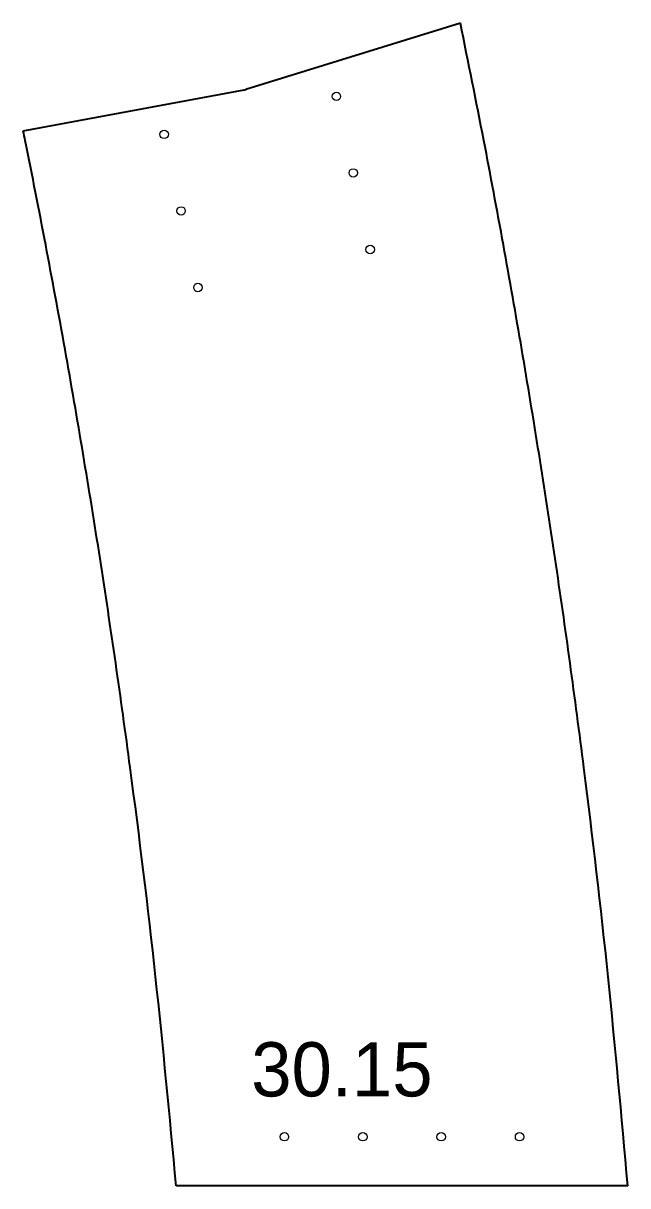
# Model space of a CAD drawing. Header units: inches. Extents: x -1683 to 11264, y -1696 to 4470.
# Drawn here: x 9832.3 to 9878.6, y -51.5 to 37.5 of the extents above; entities that cross this region are included whole.
import ezdxf

# ---------------------------------------------------------------- set-up
doc = ezdxf.new("R2010")
doc.units = ezdxf.units.IN
doc.header["$MEASUREMENT"] = 0
doc.layers.add('Annotation', color=7, linetype='Continuous', lineweight=9)
doc.layers.add('Drilling', color=3, linetype='Continuous', lineweight=13)
doc.styles.add('Tw Cen MT', font='')
doc.styles.get('Tw Cen MT').set_extended_font_data('Tw Cen MT')

msp = doc.modelspace()

# ---------------------------------------------------------------- linework, layer by layer
for p, q in [((9865.761, 37.477), (9849.326, 32.402)), ((9832.301, 29.239), (9849.213, 32.375)), ((9878.573, -51.493), (9844.008, -51.493))]:
    msp.add_line(p, q)
msp.add_arc((9849.031, 33.358), 1, 280.50422, 287.15873)
for points, knots in [([(9878.573, -51.493), (9878.095, -46.157), (9877.139, -35.474), (9875.267, -19.472), (9873.072, -3.467), (9870.514, 12.536), (9868.046, 26.187), (9866.371, 34.489), (9865.761, 37.477)], [0, 0, 0, 0, 16.070701, 32.17751, 48.328113, 64.530384, 80.792419, 89.940258, 89.940258, 89.940258, 89.940258]), ([(9844.008, -51.493), (9843.507, -46.157), (9842.504, -35.472), (9840.541, -19.469), (9838.238, -3.465), (9835.557, 12.539), (9833.481, 23.43), (9832.35, 28.995), (9832.301, 29.239)], [0, 0, 0, 0, 16.077701, 32.195123, 48.36076, 64.583328, 80.871802, 81.618503, 81.618503, 81.618503, 81.618503])]:
    msp.add_open_spline(points, degree=3, knots=knots)
at = {"layer": 'Drilling'}
for centre in [(9856.269, 31.883), (9843.086, 28.974), (9857.561, 26.024), (9844.378, 23.115), (9858.854, 20.164), (9845.671, 17.256), (9852.291, -47.743), (9858.291, -47.743), (9864.291, -47.743), (9870.291, -47.743)]:
    msp.add_circle(centre, 0.323, dxfattribs=at)

# ---------------------------------------------------------------- texts
at = {"layer": 'Annotation', "color": 7, "insert": (9849.752, -44.716), "char_height": 7, "attachment_point": 7, "line_spacing_factor": 0.481418, "style": 'Tw Cen MT'}
msp.add_mtext('{\\H0.59259x;30.15}', dxfattribs=at)

doc.saveas('drawing.dxf')
